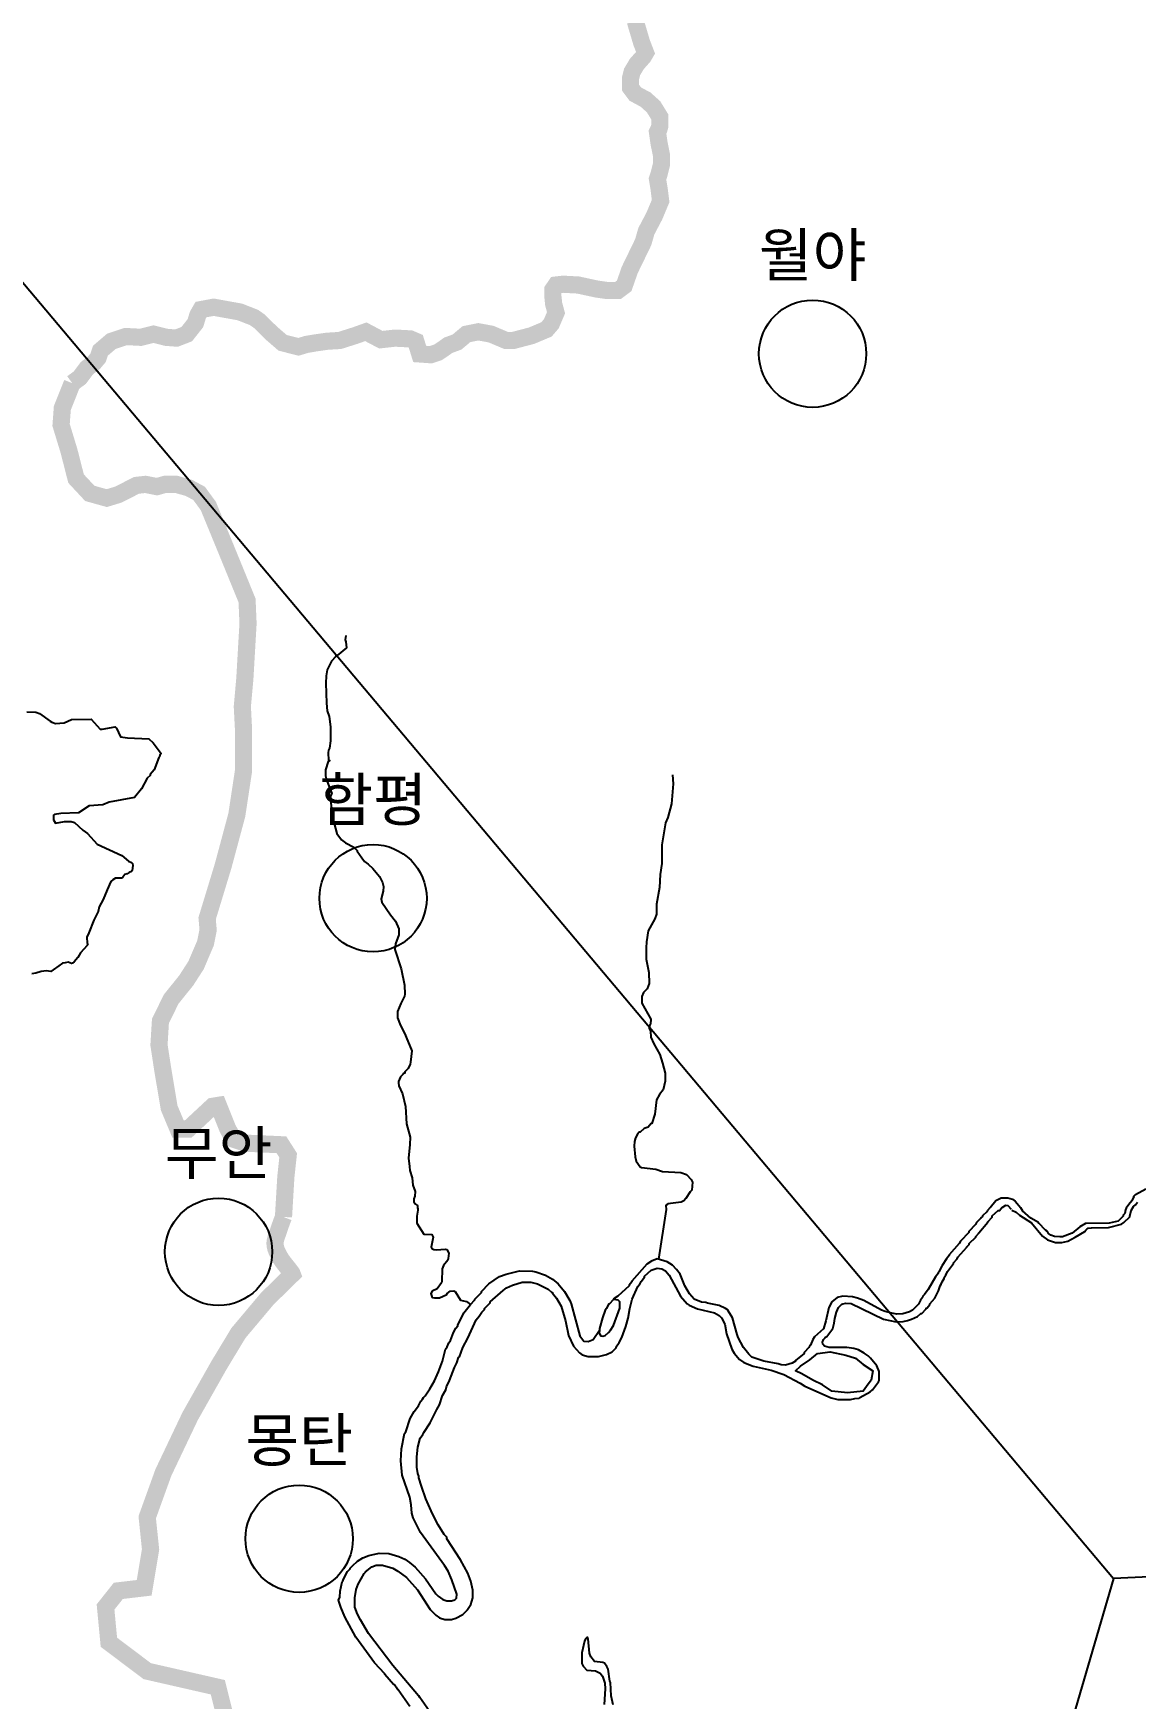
# Model space of a CAD drawing. Header units: millimetres. Extents: x -954552 to 1497340, y -301250 to 736091.
# Drawn here: x 148083 to 173768, y 155835 to 194640 of the extents above; entities that cross this region are included whole.
import ezdxf
from ezdxf.enums import TextEntityAlignment as Align

# ---------------------------------------------------------------- set-up
doc = ezdxf.new("R2010")
doc.units = ezdxf.units.MM
for name, color, linetype in [('2121', 7, 'Continuous'), ('2411', 7, 'Continuous'), ('AWS', 4, 'Continuous'), ('AWS명', 2, 'Continuous'), ('MAIN-RIVER', 5, 'Continuous'), ('티센', 6, 'Continuous')]:
    doc.layers.add(name, color=color, linetype=linetype)
doc.styles.get("Standard").update_dxf_attribs({"font": ''})
doc.styles.get('Standard').set_extended_font_data('Gulim')

msp = doc.modelspace()

# ---------------------------------------------------------------- linework, layer by layer
at = {"layer": '2121', "color": 7}
msp.add_lwpolyline([(147932, 178830), (148144, 178826), (148225, 178795), (148477, 178612), (148513, 178590), (148600, 178562), (148800, 178575), (148975, 178655), (149431, 178657), (149642, 178429), (149686, 178429), (149993, 178484), (150024, 178446), (150111, 178246), (150279, 178221), (150773, 178201), (150873, 178104), (151060, 177862), (151029, 177819), (151022, 177781), (151022, 177781), (151010, 177769), (150897, 177475), (150809, 177369), (150802, 177349), (150739, 177283), (150602, 177033), (150438, 176833), (149852, 176722), (149702, 176660), (149388, 176636), (149132, 176477), (148726, 176458), (148576, 176441), (148551, 176420), (148550, 176315), (148600, 176238), (148813, 176275), (148963, 176275), (149044, 176250), (149237, 176075), (149343, 175992), (149567, 175748), (150148, 175479), (150304, 175349), (150372, 175321), (150393, 175295), (150403, 175253), (150403, 175253), (150403, 175253), (150386, 175133), (150374, 175111), (150315, 175085), (150267, 175058), (150216, 175036), (150165, 174978), (150136, 174954), (149995, 174957), (149932, 174918), (149893, 174879), (149800, 174683), (149710, 174458), (149617, 174289), (149617, 174289), (149593, 174180), (149593, 174180), (149490, 173974), (149373, 173679), (149327, 173579), (149336, 173443), (149353, 173407), (149339, 173383), (149261, 173303), (149185, 173211), (149120, 173104), (149037, 173003), (148993, 172971), (148969, 172969), (148894, 172996), (148826, 172984), (148760, 172974), (148678, 172914), (148547, 172822), (148491, 172781), (148386, 172793), (148331, 172791), (148265, 172777), (148139, 172741), (148047, 172724)], dxfattribs=at)
at = {"layer": '2411', "const_width": 400}
for points in [[(162108, 194924), (162256, 194426), (162348, 194186), (162293, 194093), (162145, 193927), (162035, 193742), (161998, 193595), (161998, 193373), (162108, 193225), (162348, 193096), (162533, 192930), (162681, 192690), (162681, 192487), (162662, 192413), (162625, 192339), (162662, 192081), (162718, 191804), (162718, 191582), (162662, 191360), (162625, 191250), (162662, 191028), (162699, 190733), (162552, 190382), (162367, 190031), (162293, 189773), (161979, 189126), (161850, 188757), (161702, 188646), (161462, 188646), (161204, 188683), (161204, 188683), (160779, 188775), (160428, 188794), (160262, 188775), (160188, 188665), (160188, 188517), (160207, 188332), (160262, 188129), (160151, 187871), (160040, 187741), (159690, 187594), (159265, 187483), (159099, 187483), (158748, 187631), (158452, 187686), (158175, 187631), (157954, 187446), (157751, 187372), (157622, 187280), (157511, 187206), (157345, 187151), (157086, 187169), (156994, 187465), (156865, 187520), (156514, 187538), (156181, 187501), (155831, 187686), (155572, 187594), (155221, 187483), (154926, 187465), (154667, 187428), (154446, 187391), (154446, 187391), (154261, 187335), (153892, 187428), (153615, 187668), (153356, 187926), (153227, 188018), (152895, 188148), (152285, 188258), (151990, 188203), (151916, 188074), (151861, 187889), (151658, 187631), (151418, 187538), (151177, 187557), (150882, 187631), (150587, 187557), (150236, 187575), (149903, 187465), (149645, 187243), (149590, 187077), (149497, 186966), (149331, 186837), (149165, 186615), (148990, 186488)], [(153912, 167060), (153967, 167993), (154021, 168496), (153864, 168742), (153034, 168779), (152747, 168872), (152613, 169115), (152395, 169660), (152260, 169638), (151695, 169111), (151454, 169111), (151248, 169603), (151097, 170507), (151011, 171068), (151045, 171624), (151295, 172135), (151644, 172568), (151874, 172924), (152096, 173444), (152156, 173748), (152133, 174016), (152505, 175237), (152825, 176429), (152982, 177465), (152982, 178395), (152953, 178954), (153011, 179593), (153086, 180890), (153063, 181425), (152609, 182536), (152162, 183624), (151946, 183920), (151708, 184048), (151417, 184130), (151150, 184130), (150964, 184077), (150696, 184130), (150487, 184107), (150062, 183891), (149794, 183810), (149399, 183920), (149079, 184264), (148916, 184903), (148730, 185514), (148759, 185909), (148990, 186488)], [(152530, 155507), (152381, 156102), (150737, 156477), (149844, 157150), (149766, 157972), (150064, 158348), (150666, 158419), (150815, 159311), (150737, 160062), (151113, 161104), (151736, 162415), (152409, 163605), (152863, 164356), (153536, 165156), (154116, 165724), (154107, 165748), (154101, 165757), (154071, 165798), (154041, 165838), (154009, 165877), (153978, 165916), (153946, 165956), (153915, 165995), (153886, 166036), (153857, 166077), (153831, 166119), (153808, 166162), (153793, 166190), (153769, 166236), (153749, 166283), (153749, 166283), (153732, 166331), (153721, 166379), (153716, 166427), (153716, 166461), (153722, 166509), (153734, 166558), (153749, 166607), (153767, 166655), (153785, 166703), (153793, 166731), (153809, 166779), (153825, 166826), (153842, 166873), (153859, 166920), (153876, 166967), (153894, 167014), (153912, 167060), (153912, 167060)]]:
    msp.add_lwpolyline(points, dxfattribs=at)
at = {"layer": 'AWS'}
for centre in [(166240, 187174), (155999, 174487), (152400, 166248), (154277, 159562)]:
    msp.add_circle(centre, 1250, dxfattribs=at)
at = {"layer": 'MAIN-RIVER'}
msp.add_line((162827, 167235), (162649, 166077), dxfattribs=at)
for points in [[(155361, 180608), (155347, 180508), (155366, 180458), (155378, 180321), (155159, 180140), (155121, 180121), (155121, 180109), (155033, 180009), (154933, 179809), (154908, 179665), (154901, 179496), (154915, 179029), (154930, 178853), (154974, 178722), (155011, 178484), (155010, 178152), (154985, 177985), (154958, 177938), (154953, 177878), (154959, 177703), (154990, 177694), (154953, 177672), (154889, 177478), (154889, 177335), (154912, 177243), (155035, 176925), (155035, 176925), (155014, 176888), (155008, 176838), (155013, 176703), (155061, 176347), (155154, 175997), (155267, 175846), (155359, 175781), (155553, 175677), (155629, 175598), (155629, 175586), (155736, 175427), (155803, 175345), (155888, 175284), (155996, 175176), (156146, 174994), (156221, 174857), (156239, 174763), (156238, 174651), (156188, 174476), (156200, 174394), (156408, 174099), (156408, 174099), (156519, 173953), (156599, 173775), (156598, 173633), (156523, 173425), (156510, 173294), (156653, 172843), (156728, 172462), (156738, 172252), (156732, 172206), (156649, 172030), (156649, 172030), (156569, 171844), (156568, 171700), (156638, 171525), (156742, 171330), (156772, 171252), (156772, 171252), (156772, 171252), (156904, 170931), (156873, 170663), (156873, 170663), (156865, 170620), (156814, 170516), (156740, 170438), (156740, 170412), (156703, 170400), (156703, 170388), (156637, 170327), (156590, 170213), (156590, 170186), (156590, 170186), (156596, 170113), (156683, 169931), (156757, 169631), (156775, 169231), (156862, 168919), (156855, 168752), (156823, 168431), (156845, 168234), (156853, 168143), (156909, 167975), (156922, 167800), (156983, 167650), (156974, 167546), (156949, 167481), (156945, 167413), (156985, 167358), (157032, 167325), (157034, 167275), (157040, 167246), (157041, 167219), (157041, 167219), (157021, 167077), (157018, 166913), (157184, 166660), (157184, 166660), (157371, 166649), (157396, 166589), (157355, 166359), (157367, 166327), (157412, 166298), (157467, 166295), (157685, 166311), (157716, 166298), (157765, 166216), (157752, 166091), (157739, 166054), (157637, 165930), (157611, 165855), (157601, 165555), (157590, 165522), (157492, 165382), (157379, 165334), (157347, 165275), (157365, 165208), (157384, 165187), (157433, 165173), (157546, 165175), (157716, 165257), (157723, 165277), (157793, 165334), (157879, 165339), (157911, 165321), (158039, 165119), (158176, 165093), (158267, 165017)], [(162974, 177362), (162994, 177152), (162949, 176689), (162867, 176365), (162810, 176240), (162728, 175734), (162726, 175422), (162725, 175296), (162689, 175040), (162675, 174734), (162599, 174347), (162606, 174297), (162599, 174116), (162567, 174004), (162410, 173729), (162372, 173467), (162362, 173331), (162364, 173067), (162421, 172760), (162432, 172498), (162382, 172373), (162300, 172292), (162263, 172198), (162261, 172167), (162262, 172042), (162468, 171666), (162462, 171553), (162446, 171533), (162430, 171460), (162460, 171386), (162460, 171386), (162467, 171248), (162542, 171091), (162678, 170848), (162744, 170645), (162802, 170410), (162807, 170223), (162757, 170023), (162669, 169910), (162606, 169786), (162562, 169454), (162493, 169236), (162481, 169236), (162405, 169154), (162317, 169118), (162224, 169039), (162198, 169033), (162159, 168988), (162111, 168906), (162087, 168819), (162079, 168711), (162103, 168462), (162129, 168360), (162222, 168230), (162253, 168211), (162590, 168173), (162740, 168122), (163171, 168097), (163302, 168046), (163408, 167931), (163440, 167871), (163440, 167871), (163426, 167684), (163389, 167647), (163287, 167490), (163238, 167434), (163176, 167406), (162869, 167363), (162863, 167360), (162831, 167334), (162821, 167327), (162827, 167235), (162827, 167235)], [(173724, 167533), (173724, 167545), (173762, 167583), (174006, 167713)], [(170375, 167277), (170312, 167207), (170312, 167207)], [(170377, 167279), (170512, 167444), (170637, 167503), (170787, 167509), (170899, 167472), (170961, 167427), (171007, 167375), (171087, 167277), (171131, 167206), (171131, 167206)], [(170874, 167232), (170799, 167316), (170738, 167329), (170647, 167274), (170605, 167213), (170605, 167213)], [(173543, 167267), (173530, 167224)], [(173724, 167533), (173674, 167434), (173608, 167350), (173543, 167267)], [(173661, 167211), (173719, 167302), (173761, 167341), (173811, 167401)], [(157309, 155553), (157086, 155860), (157067, 155899), (157055, 155902), (156461, 156610), (155896, 157355), (155706, 157675), (155640, 157804), (155578, 157971), (155575, 158184), (155608, 158377), (155654, 158501), (155794, 158750), (155826, 158780), (155826, 158780), (155826, 158793), (155972, 158910), (156072, 158946), (156222, 158950), (156459, 158879), (156577, 158809), (156780, 158656), (157033, 158371), (157333, 157911), (157465, 157782), (157550, 157721), (157674, 157682), (157824, 157680), (157926, 157708), (158094, 157798), (158198, 157902), (158199, 157915), (158278, 158030), (158324, 158186), (158326, 158367), (158279, 158574), (158206, 158762), (158036, 159071), (157716, 159560), (157717, 159598), (157657, 159661), (157517, 159885), (157382, 160142), (157288, 160349), (157227, 160491), (157125, 160784), (157125, 160784), (157066, 160982), (157066, 161019), (157043, 161082), (157017, 161231), (157017, 161473), (157040, 161696), (157099, 161908), (157159, 161989), (157181, 162037), (157333, 162260), (157484, 162572), (157545, 162682), (157617, 162900), (157693, 163030), (157712, 163104), (157777, 163248), (157894, 163552), (157951, 163664), (157992, 163782), (158012, 163801), (158093, 164018), (158206, 164234), (158402, 164664), (158471, 164747), (158532, 164839), (158592, 164906), (158592, 164930), (158725, 165060), (158725, 165085), (159029, 165349), (159110, 165405), (159110, 165405), (159244, 165467), (159475, 165544), (159675, 165542), (159831, 165502), (160079, 165380), (160165, 165301), (160178, 165301), (160178, 165288), (160276, 165171), (160380, 164982), (160479, 164639), (160552, 164299), (160668, 164048), (160810, 163896), (160871, 163851), (161009, 163812), (161252, 163809), (161434, 163856), (161566, 163918), (161661, 164010), (161665, 164030), (161735, 164138), (161795, 164252), (161889, 164508), (161945, 164700), (161978, 164924), (162038, 165142), (162167, 165440), (162223, 165513), (162242, 165556), (162326, 165657), (162326, 165657), (162326, 165681), (162478, 165824), (162616, 165866), (162727, 165852), (162815, 165807), (162901, 165706), (163163, 165215), (163317, 165038), (163360, 165007), (163560, 164916), (163952, 164824), (164064, 164763), (164114, 164706), (164193, 164564), (164233, 164339), (164360, 163981), (164415, 163890), (164538, 163742), (164637, 163672), (164855, 163581), (165272, 163489), (165571, 163391), (165948, 163189), (166056, 163121), (166670, 162846), (166825, 162806), (167119, 162809), (167221, 162831), (167325, 162839), (167337, 162855), (167584, 162984), (167584, 162984), (167634, 163033), (167774, 163219), (167787, 163246), (167790, 163462), (167735, 163591), (167589, 163773), (167537, 163823), (167440, 163889), (167309, 163962), (167199, 163993), (167040, 164022), (166622, 164015), (166516, 164053), (166479, 164098), (166474, 164142), (166494, 164204), (166531, 164241), (166538, 164260), (166570, 164278), (166709, 164463), (166745, 164587), (166759, 164692), (166795, 164844), (166847, 164947), (166923, 165029), (166947, 165038), (167016, 165050), (167135, 165046), (167892, 164680), (168185, 164619), (168348, 164624), (168348, 164624), (168452, 164646), (168541, 164676), (168681, 164744), (168763, 164812), (168788, 164812), (168889, 164923), (168889, 164935), (168908, 164941), (168970, 165021), (168970, 165033), (169086, 165164), (169176, 165338), (169209, 165456), (169237, 165492), (169258, 165550), (169303, 165627), (169311, 165661), (169342, 165701), (169382, 165791), (169522, 165977), (169522, 165989), (169611, 166088), (169621, 166124), (169832, 166354), (169833, 166366), (169890, 166416), (169890, 166441), (170040, 166593), (170040, 166605), (170112, 166681), (170112, 166694), (170112, 166694), (170322, 166938), (170322, 166950), (170422, 167059), (170423, 167083), (170562, 167207), (170605, 167213), (170605, 167213)], [(170312, 167207), (170300, 167182), (170201, 167084), (170201, 167071), (170157, 167040), (170151, 167022), (170058, 166932), (170036, 166885), (169881, 166722), (169881, 166697), (169684, 166494), (169657, 166438), (169425, 166178), (169424, 166165), (169358, 166084), (169259, 165932), (169182, 165781), (169163, 165762), (169162, 165744), (169105, 165664), (168930, 165372), (168850, 165256), (168812, 165218), (168799, 165180), (168755, 165119), (168710, 165031), (168564, 164889), (168501, 164853), (168344, 164799), (168200, 164794), (168083, 164820), (168083, 164820), (167931, 164857), (167846, 164890), (167430, 165117), (167288, 165171), (167169, 165201), (166943, 165211), (166812, 165181), (166686, 165082), (166621, 164954), (166545, 164642), (166490, 164453), (166282, 164263), (166245, 164201), (166192, 164070), (166173, 164064), (166153, 164020), (166045, 163904), (166040, 163875), (165843, 163716), (165843, 163703), (165761, 163657), (165611, 163603), (165506, 163615), (165436, 163639), (165106, 163703), (164826, 163794), (164752, 163861), (164631, 164020), (164504, 164249), (164483, 164323), (164376, 164706), (164376, 164706), (164271, 164872), (164272, 164885), (164208, 164930), (164060, 164998), (163794, 165053), (163752, 165064), (163649, 165071), (163481, 165142), (163371, 165269), (163260, 165457), (163151, 165725), (163066, 165839), (162979, 165936), (162848, 166013), (162615, 166088), (162484, 166031), (162380, 165963), (162031, 165561), (162030, 165549), (161965, 165472), (161965, 165459), (161701, 165218), (161619, 165163), (161600, 165138), (161600, 165138)], [(170881, 167222), (170982, 167170), (171062, 167104), (171338, 166922), (171597, 166612), (171716, 166529), (171896, 166465), (172046, 166463), (172184, 166499), (172361, 166586), (172585, 166724), (172607, 166750), (172638, 166786), (172662, 166796), (172736, 166806), (173131, 166817), (173438, 166895), (173495, 166931), (173633, 167066), (173634, 167079), (173661, 167211), (173661, 167211)], [(173530, 167224), (173517, 167137), (173478, 167101), (173478, 167075), (173359, 166964), (173151, 166917), (172601, 166906), (172463, 166832), (172286, 166685), (172066, 166600), (171998, 166595), (171879, 166603), (171793, 166638), (171739, 166677), (171709, 166720), (171690, 166727), (171677, 166752), (171665, 166753), (171514, 166913), (171502, 166917), (171502, 166929), (171322, 167034), (171131, 167206), (171131, 167206)], [(156854, 155650), (156580, 156039), (156574, 156060), (156562, 156060), (156549, 156097), (156530, 156108), (156501, 156161), (156473, 156169), (156473, 156169), (156272, 156402), (156272, 156414), (156036, 156672), (155594, 157268), (155338, 157743), (155245, 157967), (155195, 158134), (155222, 158201), (155232, 158339), (155280, 158556), (155294, 158570), (155307, 158621), (155402, 158799), (155467, 158862), (155469, 158876), (155515, 158922), (155516, 158934), (155636, 159039), (155764, 159115), (155900, 159170), (156138, 159226), (156369, 159217), (156600, 159152), (156736, 159088), (156851, 159010), (156983, 158897), (157224, 158631), (157463, 158278), (157513, 158225), (157624, 158145), (157717, 158113), (157717, 158113), (157830, 158112), (157905, 158138), (157943, 158179), (157950, 158272), (157836, 158605), (157745, 158806), (157667, 158941), (157106, 159707), (156936, 160046), (156900, 160160), (156883, 160356), (156855, 160529), (156680, 161044), (156646, 161378), (156663, 161659), (156730, 162011), (156762, 162055), (156866, 162360), (156957, 162530), (157057, 162657), (157114, 162769), (157153, 162812), (157172, 162856), (157211, 162893), (157320, 163059), (157427, 163243), (157523, 163451), (157614, 163700), (157688, 163983), (157729, 164037), (157761, 164124), (157761, 164124), (157801, 164184), (157873, 164371), (157929, 164465), (157975, 164520), (157975, 164538), (158116, 164824), (158267, 165017), (158370, 165132), (158370, 165145), (158522, 165300), (158523, 165325), (158699, 165498), (158945, 165669), (159102, 165730), (159409, 165801), (159716, 165797), (159791, 165784), (160014, 165700), (160182, 165610), (160311, 165502), (160459, 165325), (160587, 165111), (160618, 165036), (160815, 164289), (160913, 164163), (161007, 164156), (161126, 164207), (161272, 164420), (161272, 164420)], [(161272, 164420), (161269, 164354), (161308, 164289), (161351, 164286), (161409, 164301), (161484, 164366), (161531, 164420), (161599, 164532), (161748, 164933), (161749, 165083), (161713, 165122), (161600, 165138), (161499, 165030), (161487, 165030), (161438, 164927), (161408, 164887), (161343, 164710), (161273, 164458), (161272, 164420), (161272, 164420)], [(161597, 155694), (161550, 155901), (161529, 156214), (161517, 156245), (161477, 156521), (161443, 156589), (161391, 156659), (161354, 156678), (161161, 156700), (161075, 156810), (161042, 156899), (161009, 157227), (160987, 157270), (160952, 157228), (160926, 157172), (160866, 156902), (160866, 156654), (160866, 156654), (160897, 156594), (160977, 156502), (161183, 156481), (161288, 156432), (161344, 156357), (161398, 156197), (161408, 156066), (161385, 155703)]]:
    msp.add_lwpolyline(points, dxfattribs=at)
at = {"layer": 'MAIN-RIVER', "linetype": 'Continuous'}
msp.add_lwpolyline([(166357, 163878), (166650, 163915), (167017, 163842), (167236, 163768), (167420, 163622), (167640, 163475), (167603, 163255), (167493, 163109), (167420, 162999), (167053, 162962), (166687, 162999), (166467, 163146), (166247, 163255), (165990, 163402), (165844, 163475), (165954, 163585), (166174, 163732)], close=True, dxfattribs=at)
at = {"layer": '티센'}
for points in [[(135826, 203110), (173252, 158638)], [(198478, 159808), (173252, 158638)], [(173252, 158638), (168419, 142104)]]:
    msp.add_lwpolyline(points, dxfattribs=at)

# ---------------------------------------------------------------- texts
at = {"layer": 'AWS명'}
for s, p in [('월야', (166240, 188674)), ('함평', (155999, 175987)), ('무안', (152400, 167748)), ('몽탄', (154277, 161062))]:
    msp.add_text(s, height=1000, dxfattribs=at).set_placement(p, align=Align.BOTTOM_CENTER)

doc.saveas('drawing.dxf')
